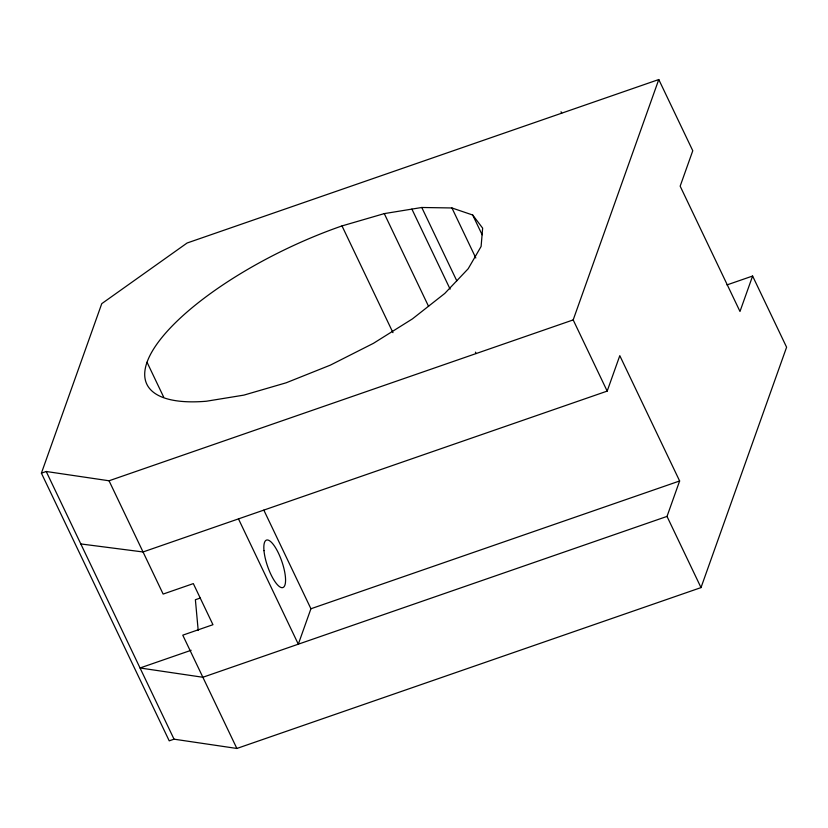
<?xml version="1.0" encoding="UTF-8"?>
<svg xmlns="http://www.w3.org/2000/svg" width="828" height="828" viewBox="0 0 828 828"><rect width="100%" height="100%" fill="white"/><g stroke="black" fill="none" stroke-linecap="round" stroke-linejoin="round"><path stroke-width="1.24" d="M752.611 276.034L786.6 347.222L701.005 587.601L236.87 748.46L174.035 739.176L169.222 740.843L41.4 473.161L101.761 303.648L187.097 243.008L658.777 79.54L692.777 150.737L680.161 186.165L739.984 311.463L752.611 276.034L726.963 284.915M263.842 510.141L310.924 608.756L298.308 644.194L238.474 518.887M80.813 543.944L143.037 551.965L607.183 391.106L573.183 319.918L658.777 79.54M607.183 391.106L619.799 355.678L679.633 480.975L667.016 516.413L701.005 587.601M41.4 473.161L46.213 471.494L109.048 480.778L573.183 319.918M200.221 598.064L195.387 599.731L198.192 630.346M191.154 650.27L140.036 667.979L202.87 677.263L667.016 516.413M310.924 608.756L679.633 480.975M341.995 225.92L384.285 213.614L421.773 207.486L451.933 207.963L472.695 215.011L482.641 228.145L481.099 246.475L468.182 268.748L444.76 293.454L412.427 318.894L373.397 343.351L330.32 365.148L286.136 382.805L243.856 395.122L206.358 401.238A185.327 61.976 -25.5 0 1 159.949 339.977A185.327 61.976 -25.5 0 1 341.995 225.92L392.969 332.659M561.032 111.759L561.705 113.188M472.695 215.011L482.134 234.779M451.933 207.963L475.81 257.984M421.773 207.486L456.766 280.775M411.899 209.101L450.121 289.148M475.438 352.138L476.11 353.556M384.285 213.614L428.594 306.422M147.032 362.25L163.654 397.057M109.048 480.778L163.147 594.069L193.328 583.605L212.951 624.705L182.771 635.169L236.87 748.46M46.213 471.494L174.035 739.176M263.977 550.641A25.109 7.535 70.9 0 0 281.644 587.632A25.109 7.535 70.9 0 0 278.487 553.197A25.109 7.535 70.9 0 0 263.977 550.641"/></g></svg>
